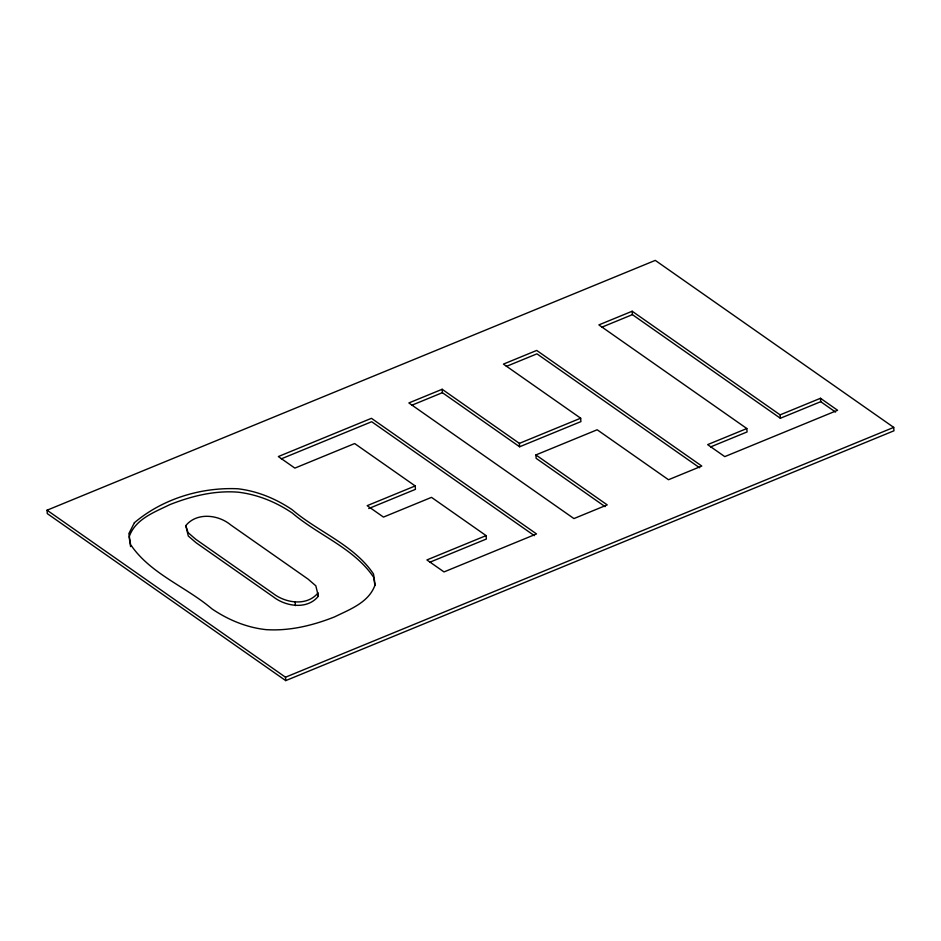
<?xml version="1.0" encoding="UTF-8"?>
<svg xmlns="http://www.w3.org/2000/svg" width="941" height="941" viewBox="0 0 941 941"><rect width="100%" height="100%" fill="white"/><g stroke="black" fill="none" stroke-linecap="round" stroke-linejoin="round"><path stroke-width="1.41" d="M318.105 592.818C307.201 606.451 285.652 603.252 273.113 593.465L195.834 539.334L188.059 532.618L185.789 525.619C196.787 512.069 218.336 514.562 230.78 524.972L308.06 579.103L315.835 585.82L318.34 596.229C307.448 609.85 285.888 606.663 273.349 596.865L196.069 542.734L188.294 536.017L185.789 525.619M47.05 510.21L655.277 260.386L893.715 427.39L893.95 430.79L285.723 680.614L47.285 513.61L47.05 510.21L285.488 677.214L285.723 680.614M442.152 389.28L408.865 402.948L573.939 518.573L607.227 504.894L535.899 454.938L597.17 429.766L668.498 479.734L701.786 466.054L536.711 350.44L503.423 364.108L580.668 418.204L580.903 421.615L519.62 446.775L442.388 392.679L442.152 389.28L519.385 443.376L519.62 446.775M835.549 412.076L820.717 401.689L780.36 418.263L780.124 414.863L632.164 311.236L598.876 324.904L746.825 428.531L747.072 431.943L710.584 446.916M281.288 458.843L371.683 421.721L534.37 535.664M411.758 405.265L442.388 392.679M506.329 366.414L536.958 353.84L699.633 467.783M601.781 327.209L632.399 314.635L780.36 418.263M368.743 508.528L415.428 489.355L415.193 485.944L367.166 505.67L383.469 517.091L431.496 497.366L486.109 535.617L486.344 539.028L429.825 562.236M519.385 443.376L580.668 418.204M486.109 535.617L426.896 559.942L444.011 571.928L536.523 533.935L371.448 418.322L278.348 456.55L294.862 468.112L354.663 443.552L415.193 485.944M746.825 428.531L707.644 444.623L724.77 456.62L837.596 410.276L820.481 398.278L780.124 414.863M285.488 677.214L893.715 427.39M605.087 506.634L536.135 458.338L535.899 454.938M317.587 593.889L318.34 596.229M130.599 546.592L129.117 536.982C135.069 519.079 154.395 512.245 169.839 504.623C191.564 496.06 214.677 490.296 238.191 492.19C257.728 494.519 276.125 502.106 292.357 513.092C318.446 535.394 354.181 548.191 373.753 577.433L374.93 585.537M820.481 398.278L820.717 401.689M632.164 311.236L632.399 314.635M295.18 602.24L295.415 605.639M134.398 522.726L128.882 533.582L130.576 544.557C150.184 573.775 185.859 586.608 211.972 608.886C228.157 619.848 246.483 627.506 266.009 629.635C289.628 631.164 312.847 625.494 334.667 616.849C349.981 609.298 369.001 602.463 375.083 584.832L373.518 574.022C353.945 544.78 318.211 531.983 292.122 509.693C275.878 498.706 257.493 491.108 237.955 488.779C201.127 487.073 162.628 498.789 134.398 522.726"/></g></svg>
